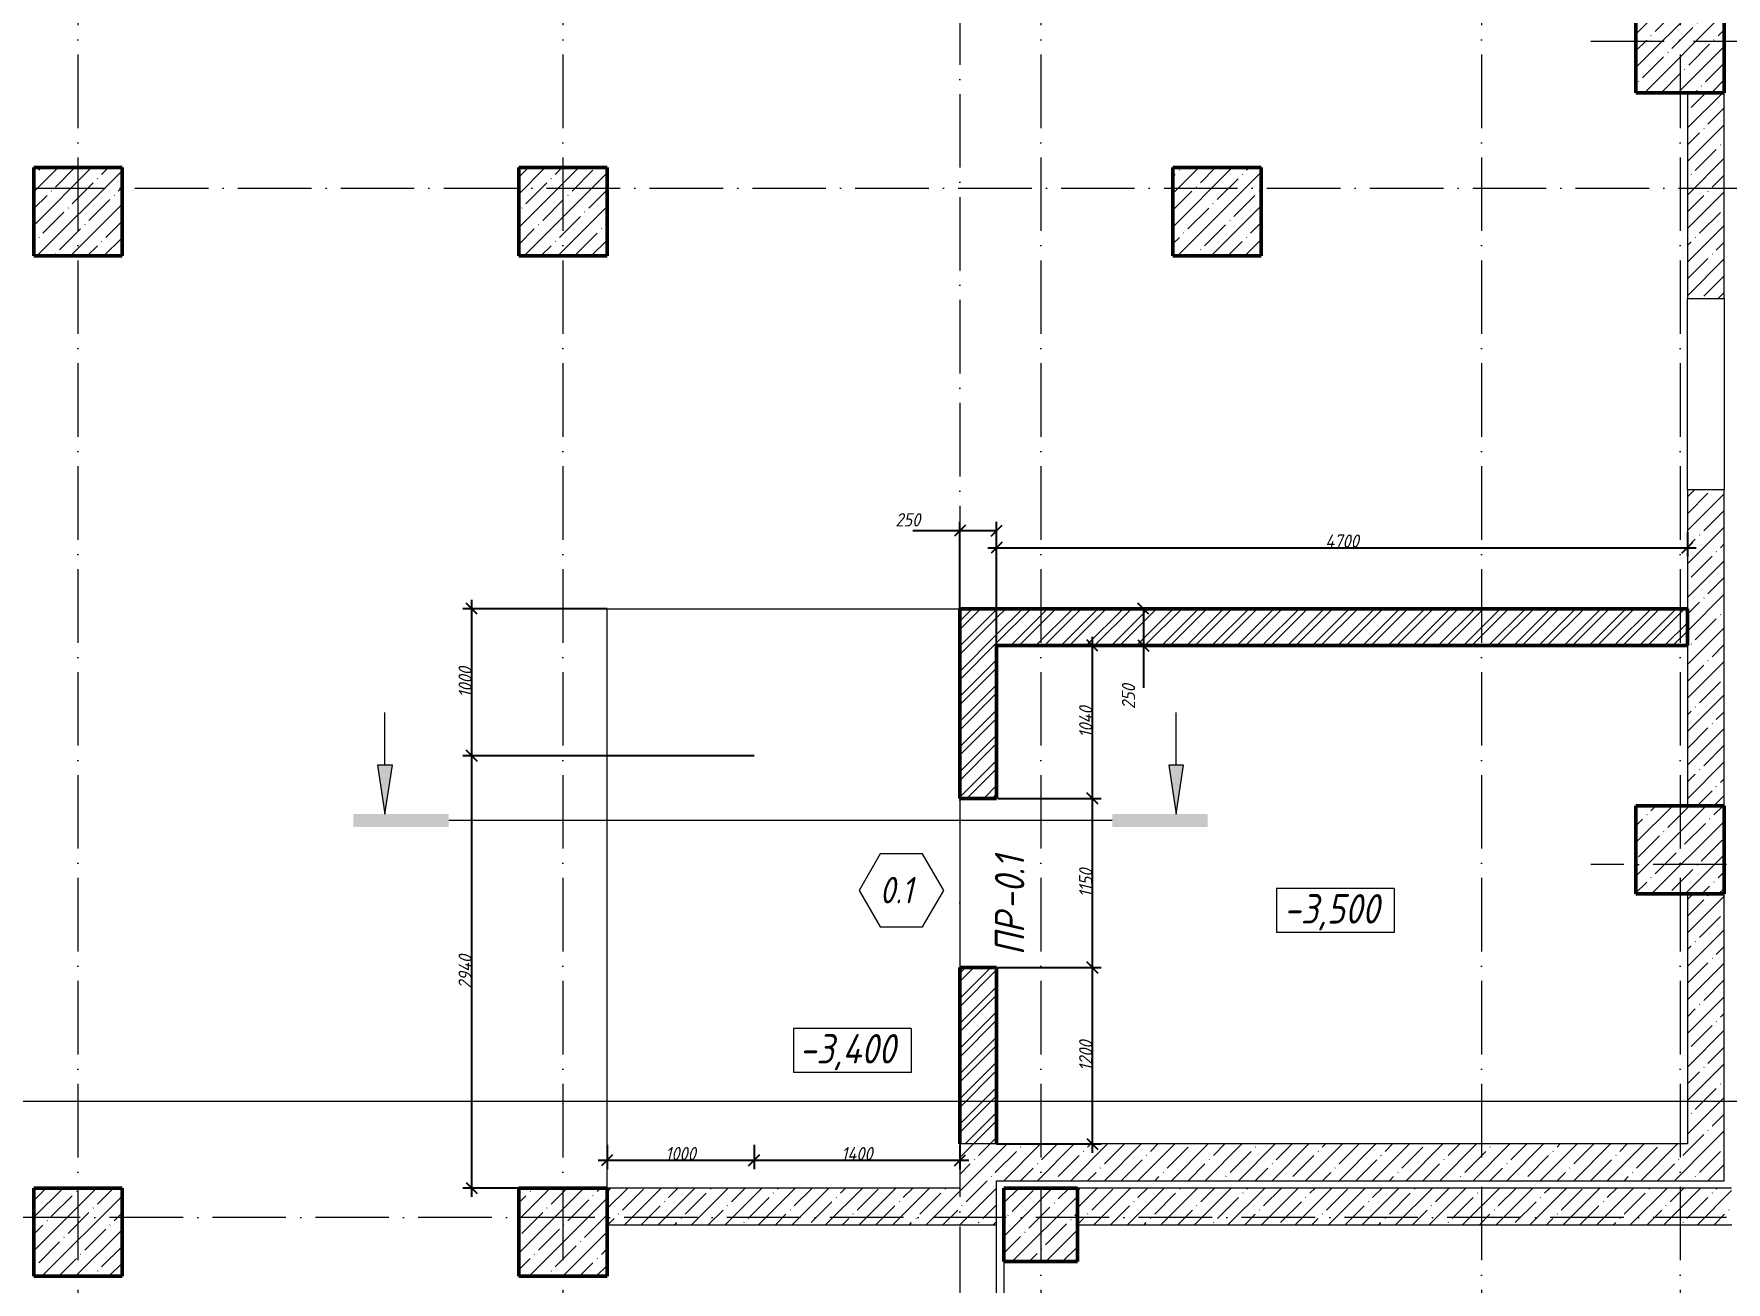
# Model space of a CAD drawing. Header units: millimetres. Extents: x -356862 to 418287, y 0 to 839748.
# Drawn here: x -312101 to -300588, y 526157 to 534647 of the extents above; entities that cross this region are included whole.
import ezdxf

# ---------------------------------------------------------------- set-up
doc = ezdxf.new("R2010")
doc.units = ezdxf.units.MM
doc.linetypes.add('50_200_ШТРИХ_1Т_ш5_п1_п1_', pattern=[700, 500, -100, 0, -100])
for name, color, linetype, lineweight in [('A-____-____-DIMS', 7, 'Continuous', 9), ('A-____-NOTE-TEXT', 7, 'Continuous', 9), ('A-____-NOTE-TEXT-1', 7, 'Continuous', 5), ('A-DETL-GENF-OTLN-2', 7, 'Continuous', 5), ('A-DOOR-____-IDEN', 7, 'Continuous', 9), ('A-FLOR-____-OTLN', 7, 'Continuous', 9), ('A-GENM-____-IDEN', 7, 'Continuous', 9), ('A-GENM-____-OTLN', 7, 'Continuous', 9), ('A-WALL-____-MCUT-1', 7, 'Continuous', 9), ('A-WALL-____-MCUT-2', 7, 'Continuous', 50), ('A-WALL-____-OTLN', 7, 'Continuous', 9), ('A-WALL-____-PATT-1', 7, 'Continuous', 9), ('G-____-____-DIMS', 7, 'Continuous', 9), ('S-COLS-____-MCUT', 7, 'Continuous', 50), ('S-COLS-____-OTLN', 7, 'Continuous', 9), ('S-GRID-____-OTLN-1', 7, '50_200_ШТРИХ_1Т_ш5_п1_п1_', 9)]:
    doc.layers.add(name, color=color, linetype=linetype, lineweight=lineweight)
for name, color, linetype, lineweight, true_color in [('A-DETL-GENF-OTLN-3', 9, 'Continuous', 9, 0x808080), ('A-WALL-____-PATT-2', 7, 'Continuous', 9, 0x787878), ('G-____-____-SYMB-1', 9, 'Continuous', 9, 0x808080)]:
    doc.layers.add(name, color=color, linetype=linetype, lineweight=lineweight, true_color=true_color)
doc.styles.add('ISOCPEUR_I_2', font='isocpeui.ttf', dxfattribs={"width": 0.85, "height": 2.3})
doc.styles.add('ISOCPEUR_I_4', font='isocpeui.ttf', dxfattribs={"width": 0.85, "height": 2})
doc.styles.add('ISOCPEUR_I_7', font='isocpeui.ttf', dxfattribs={"width": 0.9, "height": 90})
doc.dimstyles.new('ISO-1_8_0_9К_СРЕДНИЙ_Кладочные', dxfattribs={"dimscale": 304.8, "dimtxt": 89.638306, "dimasz": 0.246063, "dimexe": 0.19685, "dimexo": 0, "dimgap": 0, "dimtad": 1, "dimdec": 3, "dimrnd": 0.001, "dimdsep": 46, "dimtxsty": 'ISOCPEUR_I_7', "dimblk1": 'OBLIQUE', "dimblk2": 'OBLIQUE', "dimsah": 1, "dimcen": 0.09, "dimdle": 0.19685, "dimazin": 0, "dimtfac": 1, "dimtdec": 4, "dimtix": 1, "dimtmove": 2, "dimatfit": 3, "dimfxl": 1, "dimtvp": 1, "dimtolj": 1, "dimtzin": 0, "dimarcsym": 2})
doc.dimstyles.new('ISO-1_8_0_9К_СРЕДНИЙ_Кладочные_1', dxfattribs={"dimscale": 304.8, "dimtxt": 89.638306, "dimasz": 0.246063, "dimexe": 0.19685, "dimexo": 0, "dimgap": 0, "dimtad": 1, "dimdec": 3, "dimrnd": 0.001, "dimdsep": 46, "dimtxsty": 'ISOCPEUR_I_7', "dimblk1": 'OBLIQUE', "dimblk2": 'OBLIQUE', "dimsah": 1, "dimcen": 0.09, "dimdle": 0.19685, "dimazin": 0, "dimtfac": 1, "dimtdec": 4, "dimtix": 1, "dimtmove": 0, "dimatfit": 3, "dimfxl": 1, "dimtvp": 1, "dimtolj": 1, "dimtzin": 0, "dimarcsym": 2})
pattern_1 = [(45, (-350751.34, 459015.94), (-85.53659, 85.53659), []), (45, (-350694.32, 459015.94), (-85.53659, 85.53659), [])]
pattern_2 = [(45, (-350751.34, 459015.94), (-114.04925, 114.04925), []), (45, (-350637.3, 459015.94), (-114.04925, 114.04925), [201.612, -40.322, 3.353, -36.97])]

# ---------------------------------------------------------------- blocks, each defined once
blk = doc.blocks.new('BSC_Колонна _Прямоугольная - 600х600-V77-АР1_Кладочный план подвала в осях 1-64_Ю-ЯЯ')
at = {"layer": 'S-COLS-____-OTLN'}
h = blk.add_hatch(dxfattribs=at)
h.set_pattern_fill('FP_92', color=256, style=0, pattern_type=2)
h.set_pattern_definition([(45, (-38950, -74421.04), (-114.04925, 114.04925), []), (45, (-38835.95, -74421.04), (-114.04925, 114.04925), [201.613, -40.323, 3.353, -36.97])])
h.paths.add_polyline_path([(-300, -300), (300, -300), (300, 300), (-300, 300)], flags=0)
at = {"layer": 'S-COLS-____-MCUT'}
for p, q in [((300, 300), (-300, 300)), ((-300, 300), (-300, -300)), ((300, -300), (300, 300)), ((-300, -300), (300, -300))]:
    blk.add_line(p, q, dxfattribs=at)
blk = doc.blocks.new('BSC_Колонна _Прямоугольная - 600х600-V78-АР1_Кладочный план подвала в осях 1-64_Ю-ЯЯ')
at = {"layer": 'S-COLS-____-OTLN'}
h = blk.add_hatch(dxfattribs=at)
h.set_pattern_fill('FP_93', color=256, style=0, pattern_type=2)
h.set_pattern_definition([(45, (-42250, -74421.04), (-114.04925, 114.04925), []), (45, (-42135.95, -74421.04), (-114.04925, 114.04925), [201.613, -40.323, 3.353, -36.97])])
h.paths.add_polyline_path([(-300, -300), (300, -300), (300, 300), (-300, 300)], flags=0)
at = {"layer": 'S-COLS-____-MCUT'}
for p, q in [((300, 300), (-300, 300)), ((-300, 300), (-300, -300)), ((300, -300), (300, 300)), ((-300, -300), (300, -300))]:
    blk.add_line(p, q, dxfattribs=at)
blk = doc.blocks.new('BSC_Колонна _Прямоугольная - 600х600-V79-АР1_Кладочный план подвала в осях 1-64_Ю-ЯЯ')
at = {"layer": 'S-COLS-____-OTLN'}
h = blk.add_hatch(dxfattribs=at)
h.set_pattern_fill('FP_94', color=256, style=0, pattern_type=2)
h.set_pattern_definition([(45, (-46700, -74421.04), (-114.04925, 114.04925), []), (45, (-46585.95, -74421.04), (-114.04925, 114.04925), [201.613, -40.323, 3.353, -36.97])])
h.paths.add_polyline_path([(-300, -300), (300, -300), (300, 300), (-300, 300)], flags=0)
at = {"layer": 'S-COLS-____-MCUT'}
for p, q in [((300, 300), (-300, 300)), ((-300, 300), (-300, -300)), ((300, -300), (300, 300)), ((-300, -300), (300, -300))]:
    blk.add_line(p, q, dxfattribs=at)
blk = doc.blocks.new('BSC_Колонна _Прямоугольная - 600х600-V84-АР1_Кладочный план подвала в осях 1-64_Ю-ЯЯ')
at = {"layer": 'S-COLS-____-OTLN'}
h = blk.add_hatch(dxfattribs=at)
h.set_pattern_fill('FP_99', color=256, style=0, pattern_type=2)
h.set_pattern_definition([(45, (-38950, -67481.04), (-114.04925, 114.04925), []), (45, (-38835.95, -67481.04), (-114.04925, 114.04925), [201.613, -40.323, 3.353, -36.97])])
h.paths.add_polyline_path([(-300, -300), (300, -300), (300, 300), (-300, 300)], flags=0)
at = {"layer": 'S-COLS-____-MCUT'}
for p, q in [((300, 300), (-300, 300)), ((-300, 300), (-300, -300)), ((300, -300), (300, 300)), ((-300, -300), (300, -300))]:
    blk.add_line(p, q, dxfattribs=at)
blk = doc.blocks.new('BSC_Колонна _Прямоугольная - 600х600-V93-АР1_Кладочный план подвала в осях 1-64_Ю-ЯЯ')
at = {"layer": 'S-COLS-____-OTLN'}
h = blk.add_hatch(dxfattribs=at)
h.set_pattern_fill('FP_109', color=256, style=0, pattern_type=2)
h.set_pattern_definition([(45, (-49850, -75531.04), (-114.04925, 114.04925), []), (45, (-49735.95, -75531.04), (-114.04925, 114.04925), [201.613, -40.323, 3.353, -36.97])])
h.paths.add_polyline_path([(-300, -300), (300, -300), (300, 300), (-300, 300)], flags=0)
at = {"layer": 'S-COLS-____-MCUT'}
for p, q in [((300, 300), (-300, 300)), ((-300, 300), (-300, -300)), ((300, -300), (300, 300)), ((-300, -300), (300, -300))]:
    blk.add_line(p, q, dxfattribs=at)
blk = doc.blocks.new('BSC_Колонна _Прямоугольная - 600х600-V94-АР1_Кладочный план подвала в осях 1-64_Ю-ЯЯ')
at = {"layer": 'S-COLS-____-OTLN'}
h = blk.add_hatch(dxfattribs=at)
h.set_pattern_fill('FP_110', color=256, style=0, pattern_type=2)
h.set_pattern_definition([(45, (-49850, -70081.04), (-114.04925, 114.04925), []), (45, (-49735.95, -70081.04), (-114.04925, 114.04925), [201.613, -40.323, 3.353, -36.97])])
h.paths.add_polyline_path([(-300, -300), (300, -300), (300, 300), (-300, 300), (-300, 59)], flags=0)
at = {"layer": 'S-COLS-____-MCUT'}
for p, q in [((300, 300), (-300, 300)), ((-300, 300), (-300, -300)), ((300, -300), (300, 300)), ((-300, -300), (300, -300))]:
    blk.add_line(p, q, dxfattribs=at)
blk = doc.blocks.new('BSC_Колонна _Прямоугольная - 600х600-V95-АР1_Кладочный план подвала в осях 1-64_Ю-ЯЯ')
at = {"layer": 'S-COLS-____-OTLN'}
h = blk.add_hatch(dxfattribs=at)
h.set_pattern_fill('FP_111', color=256, style=0, pattern_type=2)
h.set_pattern_definition([(45, (-42250, -67481.04), (-114.04925, 114.04925), []), (45, (-42135.95, -67481.04), (-114.04925, 114.04925), [201.613, -40.323, 3.353, -36.97])])
h.paths.add_polyline_path([(-300, -300), (300, -300), (300, 300), (-300, 300)], flags=0)
at = {"layer": 'S-COLS-____-MCUT'}
for p, q in [((300, 300), (-300, 300)), ((-300, 300), (-300, -300)), ((300, -300), (300, 300)), ((-300, -300), (300, -300))]:
    blk.add_line(p, q, dxfattribs=at)
blk = doc.blocks.new('BSC_Колонна _Прямоугольная - 500х500-V175-АР1_Кладочный план подвала в осях 1-64_Ю-ЯЯ')
at = {"layer": 'S-COLS-____-OTLN'}
h = blk.add_hatch(dxfattribs=at)
h.set_pattern_fill('FP_194', color=256, style=0, pattern_type=2)
h.set_pattern_definition([(45, (-45500, -67531.04), (-114.04925, 114.04925), []), (45, (-45385.95, -67531.04), (-114.04925, 114.04925), [201.613, -40.323, 3.353, -36.97])])
h.paths.add_polyline_path([(-250, -250), (250, -250), (250, 250), (-250, 250)], flags=0)
at = {"layer": 'S-COLS-____-MCUT'}
for p, q in [((250, 250), (-250, 250)), ((-250, 250), (-250, -250)), ((250, -250), (250, 250)), ((-250, -250), (250, -250))]:
    blk.add_line(p, q, dxfattribs=at)
blk = doc.blocks.new('АР_Перемычка - АР_Перемычка-27691242-АР1_Кладочный план подвала в осях 1-64_Ю-ЯЯ')
at = {"layer": 'A-GENM-____-OTLN'}
blk.add_line((-250, -125), (-243, -125), dxfattribs=at)
blk = doc.blocks.new('DET_L_Имитация разреза_ISO2-5 - Низ-27490007-АР1_Кладочный план подвала в осях 1-64_Ю-ЯЯ')
at = {"layer": 'A-DETL-GENF-OTLN-3'}
blk.add_line((143, 0), (4657, 0), dxfattribs=at)
blk = doc.blocks.new('Высотные отметки - 9_5х3_5_h_-17668430-АР1_Кладочный план подвала в осях 1-64_Ю-ЯЯ')
at = {"layer": 'G-____-____-DIMS'}
for p, q in [((-4, 3), (-4, 0)), ((4, 3), (-4, 3)), ((4, 3), (4, 0)), ((4, 0), (-4, 0))]:
    blk.add_line(p, q, dxfattribs=at)
blk = doc.blocks.new('_Oblique')
at = {"color": 0, "linetype": 'ByBlock', "lineweight": -2}
blk.add_line((-0.5, -0.5), (0.5, 0.5), dxfattribs=at)
blk = doc.blocks.new('*D8420')
at = {"layer": 'A-____-____-DIMS', "color": 0, "lineweight": -2, "transparency": 16777216}
for p, q in [((-307201, 529737), (-309182, 529737)), ((-309122, 526737), (-309122, 529797)), ((-308201, 526797), (-309182, 526797))]:
    blk.add_line(p, q, dxfattribs=at)
at = {"layer": 'Defpoints', "color": 0, "transparency": 16777216}
for p in [(-309122, 529737), (-307201, 529737), (-308201, 526797)]:
    blk.add_point(p, dxfattribs=at)
at = {"layer": 'A-____-____-DIMS', "color": 0, "lineweight": -2, "transparency": 16777216, "xscale": 75, "yscale": 75, "zscale": 75}
for p, rotation in [((-309122, 529737), 90), ((-309122, 526797), 270)]:
    blk.add_blockref('_Oblique', p, dxfattribs=dict(at, rotation=rotation))
at = {"layer": 'A-____-____-DIMS', "color": 0, "transparency": 16777216, "insert": (-309167, 528267), "char_height": 90, "width": 562.65, "attachment_point": 5, "rotation": 90, "style": 'ISOCPEUR_I_7'}
blk.add_mtext('\\A1;2940', dxfattribs=at)
blk = doc.blocks.new('*D8421')
at = {"layer": 'A-____-____-DIMS', "color": 0, "lineweight": -2, "transparency": 16777216}
for p, q in [((-309122, 529677), (-309122, 530797)), ((-308201, 530737), (-309182, 530737)), ((-307201, 529737), (-309182, 529737))]:
    blk.add_line(p, q, dxfattribs=at)
at = {"layer": 'Defpoints', "color": 0, "transparency": 16777216}
for p in [(-309122, 530737), (-308201, 530737), (-307201, 529737)]:
    blk.add_point(p, dxfattribs=at)
at = {"layer": 'A-____-____-DIMS', "color": 0, "lineweight": -2, "transparency": 16777216, "xscale": 75, "yscale": 75, "zscale": 75}
for p, rotation in [((-309122, 530737), 90), ((-309122, 529737), 270)]:
    blk.add_blockref('_Oblique', p, dxfattribs=dict(at, rotation=rotation))
at = {"layer": 'A-____-____-DIMS', "color": 0, "transparency": 16777216, "insert": (-309167, 530237), "char_height": 90, "width": 504.73, "attachment_point": 5, "rotation": 90, "style": 'ISOCPEUR_I_7'}
blk.add_mtext('\\A1;1000', dxfattribs=at)
blk = doc.blocks.new('*D8422')
at = {"layer": 'A-____-____-DIMS', "color": 0, "lineweight": -2, "transparency": 16777216}
for p, q in [((-308201, 527092), (-308201, 526926)), ((-307201, 527092), (-307201, 526926)), ((-308261, 526986), (-307141, 526986))]:
    blk.add_line(p, q, dxfattribs=at)
at = {"layer": 'Defpoints', "color": 0, "transparency": 16777216}
for p in [(-308201, 527092), (-307201, 527092), (-307201, 526986)]:
    blk.add_point(p, dxfattribs=at)
at = {"layer": 'A-____-____-DIMS', "color": 0, "lineweight": -2, "transparency": 16777216, "xscale": 75, "yscale": 75, "zscale": 75, "rotation": 180}
blk.add_blockref('_Oblique', (-308201, 526986), dxfattribs=at)
at = {"layer": 'A-____-____-DIMS', "color": 0, "lineweight": -2, "transparency": 16777216, "xscale": 75, "yscale": 75, "zscale": 75}
blk.add_blockref('_Oblique', (-307201, 526986), dxfattribs=at)
at = {"layer": 'A-____-____-DIMS', "color": 0, "transparency": 16777216, "insert": (-307701, 527031), "char_height": 90, "width": 504.73, "attachment_point": 5, "style": 'ISOCPEUR_I_7'}
blk.add_mtext('\\A1;1000', dxfattribs=at)
blk = doc.blocks.new('*D8423')
at = {"layer": 'A-____-____-DIMS', "color": 0, "lineweight": -2, "transparency": 16777216}
for p, q in [((-307201, 527092), (-307201, 526926)), ((-305801, 527092), (-305801, 526926)), ((-307261, 526986), (-305741, 526986))]:
    blk.add_line(p, q, dxfattribs=at)
at = {"layer": 'Defpoints', "color": 0, "transparency": 16777216}
for p in [(-307201, 527092), (-305801, 527092), (-305801, 526986)]:
    blk.add_point(p, dxfattribs=at)
at = {"layer": 'A-____-____-DIMS', "color": 0, "lineweight": -2, "transparency": 16777216, "xscale": 75, "yscale": 75, "zscale": 75, "rotation": 180}
blk.add_blockref('_Oblique', (-307201, 526986), dxfattribs=at)
at = {"layer": 'A-____-____-DIMS', "color": 0, "lineweight": -2, "transparency": 16777216, "xscale": 75, "yscale": 75, "zscale": 75}
blk.add_blockref('_Oblique', (-305801, 526986), dxfattribs=at)
at = {"layer": 'A-____-____-DIMS', "color": 0, "transparency": 16777216, "insert": (-306501, 527031), "char_height": 90, "width": 521.28, "attachment_point": 5, "style": 'ISOCPEUR_I_7'}
blk.add_mtext('\\A1;1400', dxfattribs=at)
blk = doc.blocks.new('Марка проема - марка проема-27336095-АР1_Кладочный план подвала в осях 1-64_Ю-ЯЯ')
at = {"layer": 'A-DOOR-____-IDEN'}
for p, q in [((-1.44, 0.16), (-2.88, -2.33)), ((1.44, 0.16), (-1.44, 0.16)), ((2.88, -2.33), (1.44, 0.16)), ((-2.88, -2.33), (-1.44, -4.82)), ((1.44, -4.82), (2.88, -2.33)), ((-1.44, -4.82), (1.44, -4.82))]:
    blk.add_line(p, q, dxfattribs=at)
blk = doc.blocks.new('*D8308')
at = {"layer": 'A-____-____-DIMS', "color": 0, "lineweight": -2, "transparency": 16777216}
for p, q in [((-305801, 531267), (-306121, 531267)), ((-305551, 531267), (-305861, 531267)), ((-305801, 530737), (-305801, 531327)), ((-305551, 530487), (-305551, 531327))]:
    blk.add_line(p, q, dxfattribs=at)
at = {"layer": 'Defpoints', "color": 0, "transparency": 16777216}
for p in [(-305551, 531267), (-305801, 530737), (-305551, 530487)]:
    blk.add_point(p, dxfattribs=at)
at = {"layer": 'A-____-____-DIMS', "color": 0, "lineweight": -2, "transparency": 16777216, "xscale": 75, "yscale": 75, "zscale": 75, "rotation": 180}
blk.add_blockref('_Oblique', (-305801, 531267), dxfattribs=at)
at = {"layer": 'A-____-____-DIMS', "color": 0, "lineweight": -2, "transparency": 16777216, "xscale": 75, "yscale": 75, "zscale": 75}
blk.add_blockref('_Oblique', (-305551, 531267), dxfattribs=at)
at = {"layer": 'A-____-____-DIMS', "color": 0, "transparency": 16777216, "insert": (-306240, 531387), "char_height": 90, "width": 409.58, "attachment_point": 1, "line_spacing_factor": 1.149209, "style": 'ISOCPEUR_I_7'}
blk.add_mtext('\\A1;250', dxfattribs=at)
blk = doc.blocks.new('*D8309')
at = {"layer": 'A-____-____-DIMS', "color": 0, "lineweight": -2, "transparency": 16777216}
for p, q in [((-300851, 531258), (-300851, 531092)), ((-305611, 531152), (-300791, 531152)), ((-305551, 530487), (-305551, 531212))]:
    blk.add_line(p, q, dxfattribs=at)
at = {"layer": 'Defpoints', "color": 0, "transparency": 16777216}
for p in [(-300851, 531258), (-300851, 531152), (-305551, 530487)]:
    blk.add_point(p, dxfattribs=at)
at = {"layer": 'A-____-____-DIMS', "color": 0, "lineweight": -2, "transparency": 16777216, "xscale": 75, "yscale": 75, "zscale": 75, "rotation": 180}
blk.add_blockref('_Oblique', (-305551, 531152), dxfattribs=at)
at = {"layer": 'A-____-____-DIMS', "color": 0, "lineweight": -2, "transparency": 16777216, "xscale": 75, "yscale": 75, "zscale": 75}
blk.add_blockref('_Oblique', (-300851, 531152), dxfattribs=at)
at = {"layer": 'A-____-____-DIMS', "color": 0, "transparency": 16777216, "insert": (-303201, 531197), "char_height": 90, "width": 562.65, "attachment_point": 5, "style": 'ISOCPEUR_I_7'}
blk.add_mtext('\\A1;4700', dxfattribs=at)
blk = doc.blocks.new('*D8310')
at = {"layer": 'A-____-____-DIMS', "color": 0, "lineweight": -2, "transparency": 16777216}
for p, q in [((-304900, 527037), (-304900, 528357)), ((-305545, 528297), (-304840, 528297)), ((-305551, 527097), (-304840, 527097))]:
    blk.add_line(p, q, dxfattribs=at)
at = {"layer": 'Defpoints', "color": 0, "transparency": 16777216}
for p in [(-305545, 528297), (-304900, 528297), (-305551, 527097)]:
    blk.add_point(p, dxfattribs=at)
at = {"layer": 'A-____-____-DIMS', "color": 0, "lineweight": -2, "transparency": 16777216, "xscale": 75, "yscale": 75, "zscale": 75}
for p, rotation in [((-304900, 528297), 90), ((-304900, 527097), 270)]:
    blk.add_blockref('_Oblique', p, dxfattribs=dict(at, rotation=rotation))
at = {"layer": 'A-____-____-DIMS', "color": 0, "transparency": 16777216, "insert": (-304945, 527697), "char_height": 90, "width": 504.73, "attachment_point": 5, "rotation": 90, "style": 'ISOCPEUR_I_7'}
blk.add_mtext('\\A1;1200', dxfattribs=at)
blk = doc.blocks.new('*D8311')
at = {"layer": 'A-____-____-DIMS', "color": 0, "lineweight": -2, "transparency": 16777216}
for p, q in [((-304900, 528237), (-304900, 529507)), ((-305543, 529447), (-304840, 529447)), ((-305545, 528297), (-304840, 528297))]:
    blk.add_line(p, q, dxfattribs=at)
at = {"layer": 'Defpoints', "color": 0, "transparency": 16777216}
for p in [(-305543, 529447), (-304900, 529447), (-305545, 528297)]:
    blk.add_point(p, dxfattribs=at)
at = {"layer": 'A-____-____-DIMS', "color": 0, "lineweight": -2, "transparency": 16777216, "xscale": 75, "yscale": 75, "zscale": 75}
for p, rotation in [((-304900, 529447), 90), ((-304900, 528297), 270)]:
    blk.add_blockref('_Oblique', p, dxfattribs=dict(at, rotation=rotation))
at = {"layer": 'A-____-____-DIMS', "color": 0, "transparency": 16777216, "insert": (-304945, 528872), "char_height": 90, "width": 463.36, "attachment_point": 5, "rotation": 90, "style": 'ISOCPEUR_I_7'}
blk.add_mtext('\\A1;1150', dxfattribs=at)
blk = doc.blocks.new('*D8312')
at = {"layer": 'A-____-____-DIMS', "color": 0, "lineweight": -2, "transparency": 16777216}
for p, q in [((-304900, 529387), (-304900, 530547)), ((-305006, 530487), (-304840, 530487)), ((-305543, 529447), (-304840, 529447))]:
    blk.add_line(p, q, dxfattribs=at)
at = {"layer": 'Defpoints', "color": 0, "transparency": 16777216}
for p in [(-305006, 530487), (-304900, 530487), (-305543, 529447)]:
    blk.add_point(p, dxfattribs=at)
at = {"layer": 'A-____-____-DIMS', "color": 0, "lineweight": -2, "transparency": 16777216, "xscale": 75, "yscale": 75, "zscale": 75}
for p, rotation in [((-304900, 530487), 90), ((-304900, 529447), 270)]:
    blk.add_blockref('_Oblique', p, dxfattribs=dict(at, rotation=rotation))
at = {"layer": 'A-____-____-DIMS', "color": 0, "transparency": 16777216, "insert": (-304945, 529967), "char_height": 90, "width": 521.28, "attachment_point": 5, "rotation": 90, "style": 'ISOCPEUR_I_7'}
blk.add_mtext('\\A1;1040', dxfattribs=at)
blk = doc.blocks.new('*D8313')
at = {"layer": 'A-____-____-DIMS', "color": 0, "lineweight": -2, "transparency": 16777216}
for p, q in [((-305006, 530737), (-304493, 530737)), ((-304553, 530737), (-304553, 530427)), ((-305006, 530487), (-304493, 530487)), ((-304553, 530487), (-304553, 530199))]:
    blk.add_line(p, q, dxfattribs=at)
at = {"layer": 'Defpoints', "color": 0, "transparency": 16777216}
for p in [(-305006, 530737), (-304553, 530737), (-305006, 530487)]:
    blk.add_point(p, dxfattribs=at)
at = {"layer": 'A-____-____-DIMS', "color": 0, "lineweight": -2, "transparency": 16777216, "xscale": 75, "yscale": 75, "zscale": 75}
for p, rotation in [((-304553, 530737), 90), ((-304553, 530487), 270)]:
    blk.add_blockref('_Oblique', p, dxfattribs=dict(at, rotation=rotation))
at = {"layer": 'A-____-____-DIMS', "color": 0, "transparency": 16777216, "insert": (-304699, 530054), "char_height": 90, "width": 409.58, "attachment_point": 1, "rotation": 90, "line_spacing_factor": 1.149209, "style": 'ISOCPEUR_I_7'}
blk.add_mtext('\\A1;250', dxfattribs=at)

msp = doc.modelspace()

# ---------------------------------------------------------------- hatches: boundary and pattern name
at = {"layer": 'A-____-NOTE-TEXT-1'}
for points in [[(-309712.3345, 529340.3512), (-309662.3345, 529673.9927), (-309762.3345, 529673.9927)], [(-304330.2179, 529340.3512), (-304280.2179, 529673.9927), (-304380.2179, 529673.9927)], [(-309762.3345, 529253.6147), (-309278.1826, 529253.6147), (-309278.1826, 529340.3512), (-309928.1826, 529340.3512), (-309928.1826, 529253.6147)], [(-304380.2179, 529253.6147), (-304114.3699, 529253.6147), (-304114.3699, 529340.3512), (-304764.3699, 529340.3512), (-304764.3699, 529253.6147)]]:
    msp.add_hatch(color=256, dxfattribs=at).paths.add_polyline_path(points, flags=0)
at = {"layer": 'A-WALL-____-PATT-1'}
h = msp.add_hatch(dxfattribs=at)
h.set_pattern_fill('FP_1', color=256, style=0, pattern_type=2)
h.set_pattern_definition(pattern_2)
h.paths.add_polyline_path([(-300601.3432, 529396.983), (-300601.3432, 531546.3673), (-300851.3432, 531546.3673), (-300851.3432, 529396.983), (-300601.3837, 529396.983)], flags=0)
h.paths.add_polyline_path([(-300601.3432, 532846.3673), (-300601.3432, 534246.983), (-300851.3432, 534246.983), (-300851.3432, 532846.3673)], flags=0)
h = msp.add_hatch(dxfattribs=at)
h.set_pattern_fill('FP_1', color=256, style=0, pattern_type=2)
h.set_pattern_definition(pattern_2)
h.paths.add_polyline_path([(-300851.3432, 527096.983), (-300601.3432, 527096.983), (-300601.3432, 528796.6355), (-300851.3432, 528796.6355)], flags=0)
h = msp.add_hatch(dxfattribs=at)
h.set_pattern_fill('FP_1', color=256, style=0, pattern_type=2)
h.set_pattern_definition(pattern_2)
h.paths.add_polyline_path([(-305551.3432, 526796.983), (-305551.3432, 527096.983), (-305801.3432, 527096.983), (-305801.3432, 526796.983)], flags=0)
h = msp.add_hatch(dxfattribs=at)
h.set_pattern_fill('FP_1', color=256, style=0, pattern_type=2)
h.set_pattern_definition(pattern_2)
h.paths.add_polyline_path([(-300601.3432, 526846.983), (-300601.3432, 527096.983), (-305551.3432, 527096.983), (-305551.3432, 526846.983), (-301276.3584, 526846.983)], flags=0)
h = msp.add_hatch(dxfattribs=at)
h.set_pattern_fill('FP_1', color=256, style=0, pattern_type=2)
h.set_pattern_definition(pattern_2)
h.paths.add_polyline_path([(-305551.3432, 526546.983), (-305551.3432, 526796.983), (-308201.3432, 526796.983), (-308201.3432, 526546.983)], flags=0)
h = msp.add_hatch(dxfattribs=at)
h.set_pattern_fill('FP_1', color=256, style=0, pattern_type=2)
h.set_pattern_definition(pattern_2)
h.paths.add_polyline_path([(-305001.3432, 526546.983), (-300551.3432, 526546.983), (-300551.3432, 526796.983), (-305001.3432, 526796.983)], flags=0)
at = {"layer": 'A-WALL-____-PATT-2'}
h = msp.add_hatch(dxfattribs=at)
h.set_pattern_fill('FP_53', color=256, style=0, pattern_type=2)
h.set_pattern_definition(pattern_1)
h.paths.add_polyline_path([(-305551.3432, 527096.983), (-305551.3432, 528296.983), (-305801.3432, 528296.983), (-305801.3432, 527096.983)], flags=0)
h.paths.add_polyline_path([(-305551.3432, 529446.983), (-305551.3432, 530736.983), (-305801.3432, 530736.983), (-305801.3432, 529446.983)], flags=0)
h = msp.add_hatch(dxfattribs=at)
h.set_pattern_fill('FP_53', color=256, style=0, pattern_type=2)
h.set_pattern_definition(pattern_1)
h.paths.add_polyline_path([(-305551.3432, 530486.983), (-300851.3432, 530486.983), (-300851.3432, 530736.983), (-305551.3432, 530736.983)], flags=0)

# ---------------------------------------------------------------- linework, layer by layer
at = {"layer": 'A-____-NOTE-TEXT'}
for p, q in [((-309712.3345, 529673.9927), (-309712.3345, 530030.2427)), ((-304330.2179, 529673.9927), (-304330.2179, 530030.2427)), ((-309662.3345, 529673.9927), (-309762.3345, 529673.9927)), ((-309762.3345, 529673.9927), (-309712.3345, 529340.3512)), ((-309712.3345, 529340.3512), (-309662.3345, 529673.9927)), ((-304380.2179, 529673.9927), (-304330.2179, 529340.3512)), ((-304280.2179, 529673.9927), (-304380.2179, 529673.9927)), ((-304330.2179, 529340.3512), (-304280.2179, 529673.9927))]:
    msp.add_line(p, q, dxfattribs=at)
at = {"layer": 'A-FLOR-____-OTLN'}
for p, q in [((-308201.3432, 526796.983), (-308201.3432, 530736.983)), ((-308201.3432, 530736.983), (-305801.3432, 530736.983)), ((-305801.3432, 529446.983), (-305801.3432, 528296.983)), ((-305551.3432, 522196.983), (-305551.3432, 526546.983)), ((-305501.3432, 526296.983), (-305501.3432, 522196.983))]:
    msp.add_line(p, q, dxfattribs=at)
at = {"layer": 'A-WALL-____-MCUT-1'}
for p, q in [((-300851.3432, 534246.983), (-300851.3432, 532846.3673)), ((-300601.3432, 532846.3673), (-300601.3432, 534246.983)), ((-300851.3432, 532846.3673), (-300601.3432, 532846.3673)), ((-300851.3432, 531546.3673), (-300851.3432, 529396.983)), ((-300601.3432, 531546.3673), (-300851.3432, 531546.3673)), ((-300601.3432, 529396.983), (-300601.3432, 531546.3673)), ((-300851.3432, 528796.6355), (-300851.3432, 527096.983)), ((-300601.3432, 528796.6355), (-300851.3432, 528796.6355)), ((-300601.3432, 526846.983), (-300601.3432, 528796.6355)), ((-300851.3432, 527096.983), (-305801.3432, 527096.983)), ((-305801.3432, 527096.983), (-305801.3432, 526796.983)), ((-305801.3432, 526796.983), (-308201.3432, 526796.983)), ((-305551.3432, 526546.983), (-305551.3432, 526846.983)), ((-305551.3432, 526846.983), (-300601.3432, 526846.983)), ((-300551.3432, 526796.983), (-305001.3432, 526796.983)), ((-308201.3432, 526546.983), (-305551.3432, 526546.983)), ((-305001.3432, 526546.983), (-300551.3432, 526546.983))]:
    msp.add_line(p, q, dxfattribs=at)
at = {"layer": 'A-WALL-____-MCUT-2'}
for p, q in [((-305801.3432, 530736.983), (-305801.3432, 529446.983)), ((-300851.3432, 530736.983), (-305801.3432, 530736.983)), ((-300851.3432, 530486.983), (-300851.3432, 530736.983)), ((-305551.3432, 529446.983), (-305551.3432, 530486.983)), ((-305551.3432, 530486.983), (-300851.3432, 530486.983)), ((-305801.3432, 529446.983), (-305551.3432, 529446.983)), ((-305551.3432, 528296.983), (-305801.3432, 528296.983)), ((-305801.3432, 528296.983), (-305801.3432, 527096.983)), ((-305551.3432, 527096.983), (-305551.3432, 528296.983))]:
    msp.add_line(p, q, dxfattribs=at)
at = {"layer": 'A-WALL-____-OTLN'}
for p, q in [((-300851.3432, 531546.3673), (-300851.3432, 532846.3673)), ((-300601.3432, 532846.3673), (-300601.3432, 531546.3673))]:
    msp.add_line(p, q, dxfattribs=at)
at = {"layer": 'G-____-____-SYMB-1'}
msp.add_line((-355686.9166, 527386.983), (-246379.932, 527386.983), dxfattribs=at)
at = {"layer": 'S-GRID-____-OTLN-1'}
for p, q in [((-311801.3432, 549908.7924), (-311801.3432, 511907.5288)), ((-308501.3432, 549908.7924), (-308501.3432, 525691.4247)), ((-305251.3432, 549908.7924), (-305251.3432, 511907.5288)), ((-302251.3432, 549908.7924), (-302251.3432, 511907.5288)), ((-300901.3432, 549908.7924), (-300901.3432, 525691.4247)), ((-305801.3432, 549639.3578), (-305801.3432, 512045.72)), ((-301509.3255, 534596.983), (-246676.9366, 534596.983)), ((-316313.8972, 533596.983), (-246676.9366, 533596.983)), ((-246676.9366, 528996.983), (-301509.3255, 528996.983)), ((-246676.9366, 526596.983), (-355420.1134, 526596.983))]:
    msp.add_line(p, q, dxfattribs=at)

# ---------------------------------------------------------------- block references
at = {"layer": 'A-DETL-GENF-OTLN-2', "rotation": 180}
msp.add_blockref('DET_L_Имитация разреза_ISO2-5 - Низ-27490007-АР1_Кладочный план подвала в осях 1-64_Ю-ЯЯ', (-304621.2762, 529296.983), dxfattribs=at)
at = {"layer": 'A-DOOR-____-IDEN', "xscale": 99.99999999999993, "yscale": 99.99999999999993, "zscale": 99.99999999999993}
msp.add_blockref('Марка проема - марка проема-27336095-АР1_Кладочный план подвала в осях 1-64_Ю-ЯЯ', (-306198.7924, 529054.5259), dxfattribs=at)
at = {"layer": 'A-GENM-____-OTLN', "rotation": 90}
msp.add_blockref('АР_Перемычка - АР_Перемычка-27691242-АР1_Кладочный план подвала в осях 1-64_Ю-ЯЯ', (-305676.3432, 528296.983), dxfattribs=at)
at = {"layer": 'G-____-____-DIMS', "xscale": 99.99999999999993, "yscale": 99.99999999999993, "zscale": 99.99999999999993}
for p in [(-303247.3773, 528534.7747), (-306532.6613, 527582.919)]:
    msp.add_blockref('Высотные отметки - 9_5х3_5_h_-17668430-АР1_Кладочный план подвала в осях 1-64_Ю-ЯЯ', p, dxfattribs=at)
at = {"layer": 'S-COLS-____-OTLN'}
for name, p in [('BSC_Колонна _Прямоугольная - 600х600-V93-АР1_Кладочный план подвала в осях 1-64_Ю-ЯЯ', (-300901.3432, 534546.983)), ('BSC_Колонна _Прямоугольная - 600х600-V77-АР1_Кладочный план подвала в осях 1-64_Ю-ЯЯ', (-311801.3432, 533436.983)), ('BSC_Колонна _Прямоугольная - 600х600-V78-АР1_Кладочный план подвала в осях 1-64_Ю-ЯЯ', (-308501.3432, 533436.983)), ('BSC_Колонна _Прямоугольная - 600х600-V79-АР1_Кладочный план подвала в осях 1-64_Ю-ЯЯ', (-304051.3432, 533436.983)), ('BSC_Колонна _Прямоугольная - 600х600-V94-АР1_Кладочный план подвала в осях 1-64_Ю-ЯЯ', (-300901.3432, 529096.983)), ('BSC_Колонна _Прямоугольная - 600х600-V84-АР1_Кладочный план подвала в осях 1-64_Ю-ЯЯ', (-311801.3432, 526496.983)), ('BSC_Колонна _Прямоугольная - 600х600-V95-АР1_Кладочный план подвала в осях 1-64_Ю-ЯЯ', (-308501.3432, 526496.983)), ('BSC_Колонна _Прямоугольная - 500х500-V175-АР1_Кладочный план подвала в осях 1-64_Ю-ЯЯ', (-305251.3432, 526546.983))]:
    msp.add_blockref(name, p, dxfattribs=at)

# ---------------------------------------------------------------- texts
at = {"layer": 'A-DOOR-____-IDEN', "insert": (-306346.5815, 528913.3455), "char_height": 180, "width": 310.253062, "attachment_point": 1, "style": 'ISOCPEUR_I_4'}
msp.add_mtext('0.1', dxfattribs=at)
at = {"layer": 'A-GENM-____-IDEN', "char_height": 200, "attachment_point": 1, "rotation": 90, "style": 'ISOCPEUR_I_2'}
for s, insert, width in [('-0.1', (-305562.5944, 528689.6749), 505.063125), ('ПР', (-305562.5944, 528380.1124), 375.18975)]:
    msp.add_mtext(s, dxfattribs=dict(at, insert=insert, width=width))
at = {"layer": 'G-____-____-DIMS', "char_height": 200, "attachment_point": 1, "line_spacing_factor": 1.149209, "style": 'ISOCPEUR_I_2'}
for s, insert, width in [('-3,500', (-303597.9511, 528796.0658), 841.377075), ('-3,400', (-306893.1946, 527844.2101), 865.279833)]:
    msp.add_mtext(s, dxfattribs=dict(at, insert=insert, width=width))

# ---------------------------------------------------------------- dimensions: what is measured, and where the dimension line sits
at = {"layer": 'A-____-____-DIMS'}
dim = msp.add_linear_dim(base=(-305551.3432, 531266.772), p1=(-305801.3432, 530736.983), p2=(-305551.3432, 530486.983), dimstyle='ISO-1_8_0_9К_СРЕДНИЙ_Кладочные_1', override={"dimtxt": 400, "dimpost": '<>', "dimfxl": 353.553391}, dxfattribs=at)
dim.commit()
dim.dimension.update_dxf_attribs({"geometry": '*D8308', "text_midpoint": (-306034.9552, 531266.772), "dimtype": 160})
for base, p1, p2, override, picture, middle in [((-300851.3432, 531151.61), (-305551.3432, 530486.983), (-300851.3432, 531257.676), {"dimtxt": 400, "dimpost": '<>', "dimfxl": 4762.768917}, '*D8309', (-303201.3432, 531197.1895)), ((-307201.3432, 526986.1959), (-308201.3432, 527092.2619), (-307201.3432, 527092.2619), {"dimtxt": 400, "dimpost": '<>', "dimfxl": 1000}, '*D8422', (-307701.3432, 527031.1959)), ((-305801.3432, 526986.1959), (-307201.3432, 527092.2619), (-305801.3432, 527092.2619), {"dimtxt": 400, "dimpost": '<>', "dimfxl": 1400}, '*D8423', (-306501.3432, 527031.1959))]:
    dim = msp.add_linear_dim(base=base, p1=p1, p2=p2, dimstyle='ISO-1_8_0_9К_СРЕДНИЙ_Кладочные', override=override, dxfattribs=at)
    dim.commit()
    dim.dimension.update_dxf_attribs({"geometry": picture, "text_midpoint": middle})
for base, p1, p2, override, picture, middle in [((-309122.117, 530736.983), (-307201.3432, 529736.983), (-308201.3432, 530736.983), {"dimtxt": 400, "dimpost": '<>', "dimfxl": 1414.213562}, '*D8421', (-309167.117, 530236.983)), ((-304899.5213, 530486.983), (-305543.3432, 529446.983), (-305005.5873, 530486.983), {"dimtxt": 400, "dimpost": '<>', "dimfxl": 1170.803757}, '*D8312', (-304944.5213, 529966.983)), ((-309122.117, 529736.983), (-308201.3432, 526796.983), (-307201.3432, 529736.983), {"dimtxt": 400, "dimpost": '<>', "dimfxl": 3105.414626}, '*D8420', (-309167.117, 528266.983)), ((-304899.5213, 529446.983), (-305545.3432, 528296.983), (-305543.3432, 529446.983), {"dimtxt": 400, "dimpost": '<>', "dimfxl": 1150.001739}, '*D8311', (-304944.5213, 528871.983)), ((-304899.5213, 528296.983), (-305551.3432, 527096.983), (-305545.3432, 528296.983), {"dimtxt": 400, "dimpost": '<>', "dimfxl": 1200.015}, '*D8310', (-304944.5213, 527696.983))]:
    dim = msp.add_linear_dim(base=base, p1=p1, p2=p2, angle=90, dimstyle='ISO-1_8_0_9К_СРЕДНИЙ_Кладочные', override=override, dxfattribs=at)
    dim.commit()
    dim.dimension.update_dxf_attribs({"geometry": picture, "text_midpoint": middle})
dim = msp.add_linear_dim(base=(-304552.7538, 530736.983), p1=(-305005.5873, 530486.983), p2=(-305005.5873, 530736.983), angle=90, dimstyle='ISO-1_8_0_9К_СРЕДНИЙ_Кладочные_1', override={"dimtxt": 400, "dimpost": '<>', "dimfxl": 250}, dxfattribs=at)
dim.commit()
dim.dimension.update_dxf_attribs({"geometry": '*D8313', "text_midpoint": (-304638.7856, 530198.5672), "dimtype": 160, "text_rotation": 90})

doc.saveas('drawing.dxf')
